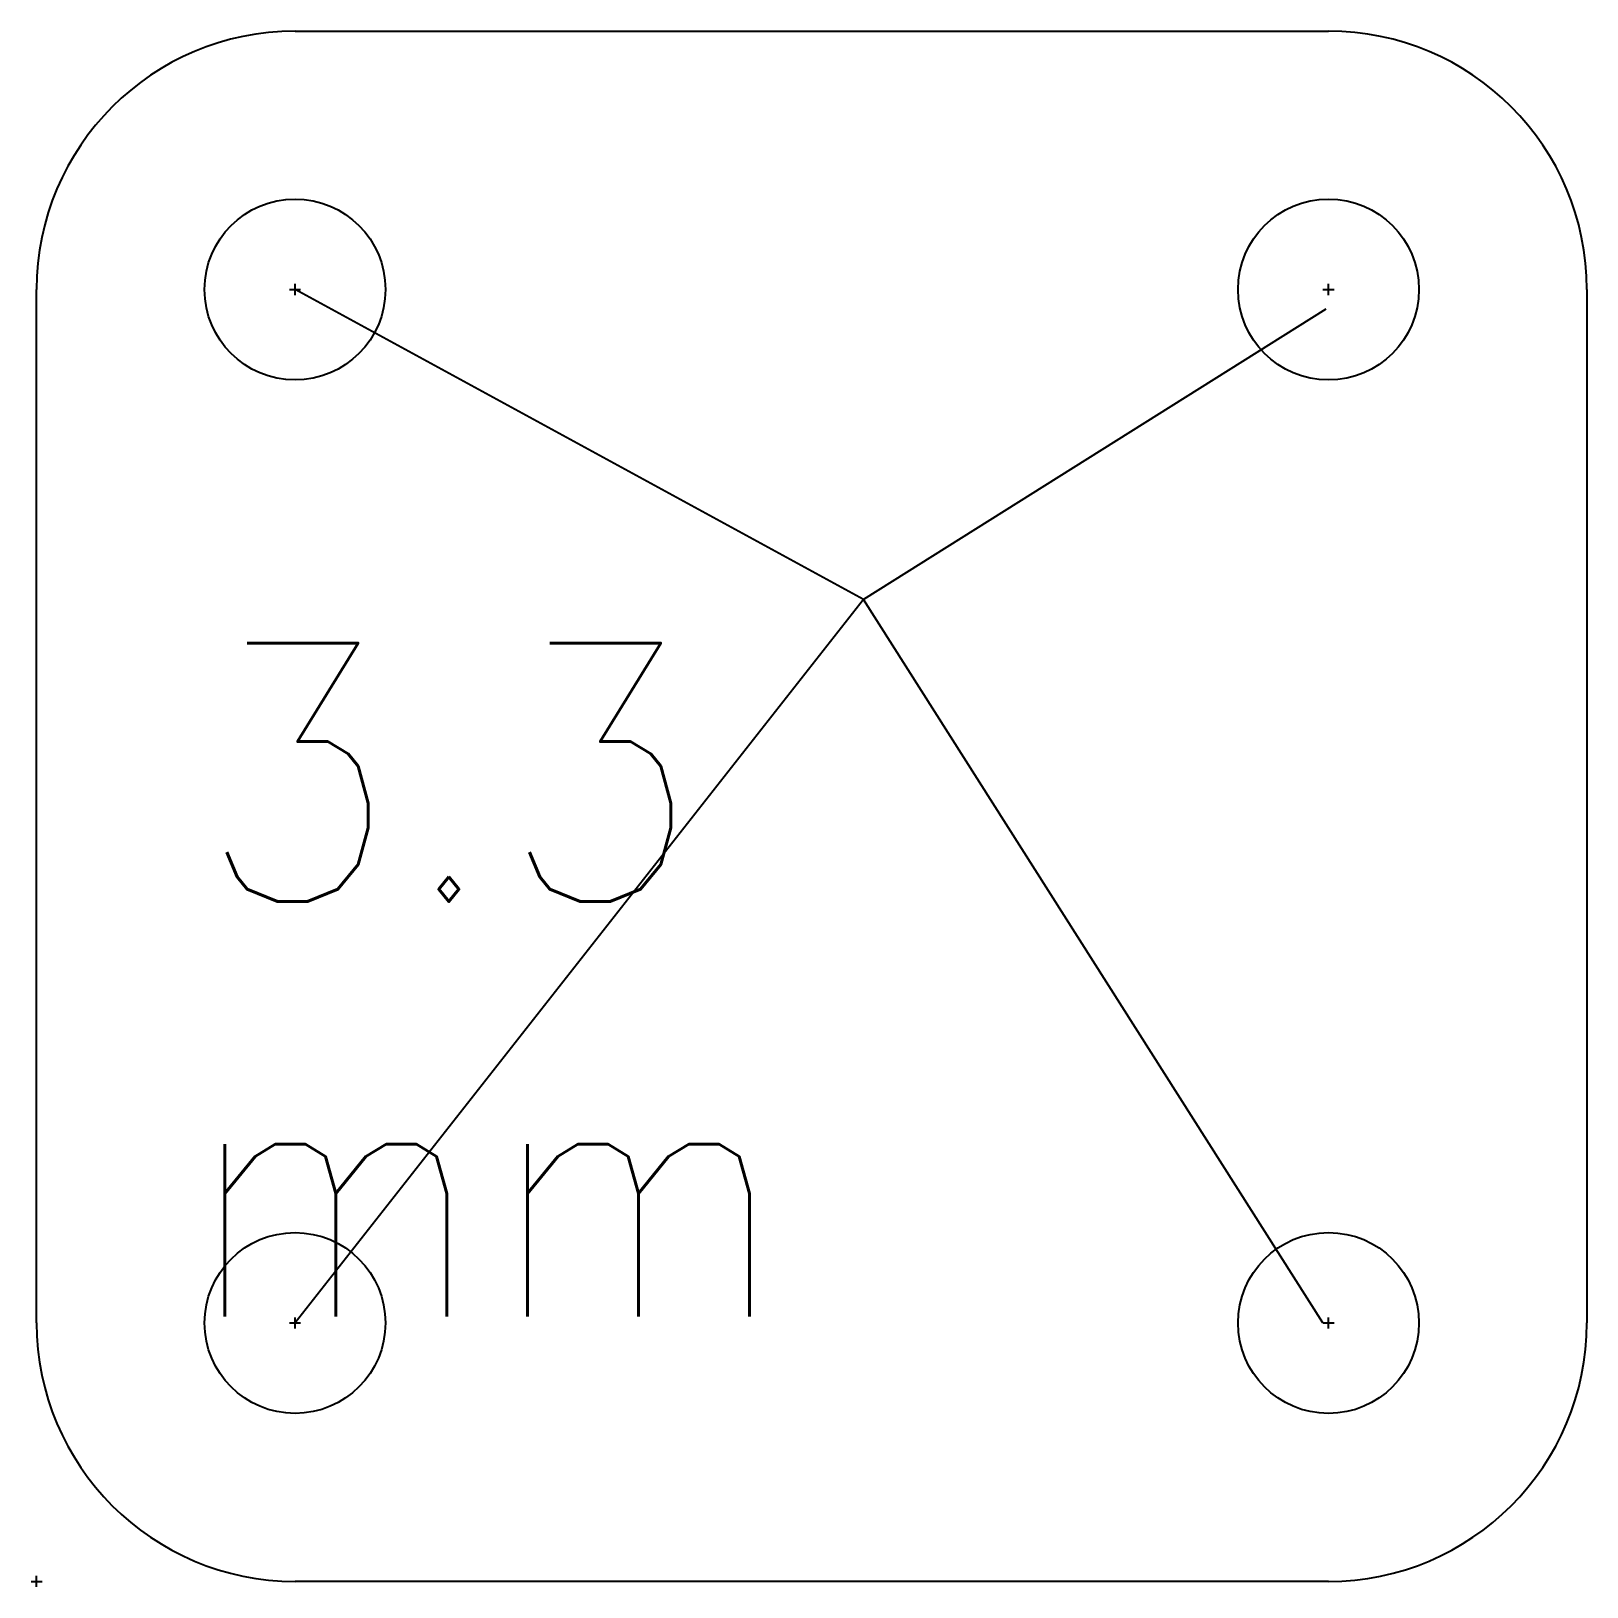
# Model space of a CAD drawing. Extents: x -0.1 to 30, y -0.1 to 30.
import ezdxf

# ---------------------------------------------------------------- set-up
doc = ezdxf.new("R2010")
doc.units = 0
for name, color, linetype in [('CONTOUR', 7, 'CONTINUOUS'), ('DIRY_A_ZAVITY', 5, 'CONTINUOUS'), ('REFERENCE_POINTS', 1, 'CONTINUOUS')]:
    doc.layers.add(name, color=color, linetype=linetype)
doc.styles.add('TEXTSTYLE0', font='Standard')

# ---------------------------------------------------------------- blocks, each defined once
blk = doc.blocks.new('*X1')
at = {"layer": 'DIRY_A_ZAVITY', "style": 'TEXTSTYLE0'}
for s, p in [('3.3', (3.097, 13.156)), ('mm', (2.859, 5.124))]:
    blk.add_text(s, height=5, dxfattribs=at).set_placement(p)

msp = doc.modelspace()

# ---------------------------------------------------------------- linework, layer by layer
at = {"layer": 'CONTOUR', "color": 7, "linetype": 'CONTINUOUS'}
for p, q in [((5, 30), (25, 30)), ((0, 5), (0, 25)), ((30, 25), (30, 5)), ((25, 0), (5, 0))]:
    msp.add_line(p, q, dxfattribs=at)
for centre in [(5, 25), (25, 25), (5, 5), (25, 5)]:
    msp.add_circle(centre, 1.75, dxfattribs=at)
for centre, start, end in [((5, 25), 90, 180), ((25, 25), 0, 90), ((5, 5), 180, 270), ((25, 5), 270, 0)]:
    msp.add_arc(centre, 5, start, end, dxfattribs=at)
at = {"layer": 'DIRY_A_ZAVITY'}
for p, q in [((16, 19), (5, 25)), ((24.949, 24.618), (16, 19)), ((16, 19), (5, 5)), ((24.893, 5), (16, 19))]:
    msp.add_line(p, q, dxfattribs=at)
at = {"layer": 'REFERENCE_POINTS', "color": 1, "linetype": 'CONTINUOUS'}
for p, q in [((4.893, 25), (5.107, 25)), ((5, 24.893), (5, 25.107)), ((24.893, 25), (25.107, 25)), ((25, 24.893), (25, 25.107)), ((4.893, 5), (5.107, 5)), ((5, 4.893), (5, 5.107)), ((24.893, 5), (25.107, 5)), ((25, 4.893), (25, 5.107)), ((-0.107, 0), (0.107, 0)), ((0, -0.107), (0, 0.107))]:
    msp.add_line(p, q, dxfattribs=at)

# ---------------------------------------------------------------- block references
at = {"layer": 'DIRY_A_ZAVITY'}
msp.add_blockref('*X1', (0, 0), dxfattribs=at)

doc.saveas('drawing.dxf')
